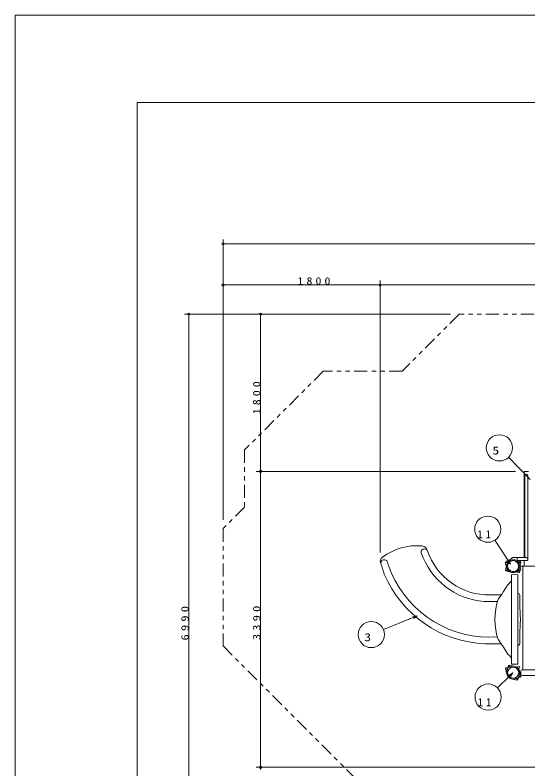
# Model space of a CAD drawing. Units: millimetres on the paper. Extents: x 0 to 420, y -594 to 297.
# Drawn here: x 0 to 117.5, y 124.4 to 297 of the extents above; entities that cross this region are included whole.
import ezdxf
from ezdxf.enums import TextEntityAlignment as Align

# ---------------------------------------------------------------- set-up
doc = ezdxf.new("R2010")
doc.units = ezdxf.units.MM
doc.linetypes.add('USER3', pattern=[8, 3, -1, 1, -1, 1, -1])
for name, color, linetype, lineweight in [('0_2', 7, 'Continuous', 13), ('2D', 7, 'Continuous', 13), ('2D_DIMENSION', 7, 'Continuous', 13), ('2D_OUTLINE', 7, 'USER3', 13), ('AM_5', 7, 'Continuous', 13), ('FMT', 7, 'Continuous', 13)]:
    doc.layers.add(name, color=color, linetype=linetype, lineweight=lineweight)
doc.styles.add('ＭＳ ゴシック', font='')
doc.styles.get('ＭＳ ゴシック').set_extended_font_data('MS Gothic')

msp = doc.modelspace()

# ---------------------------------------------------------------- linework, layer by layer
at = {"layer": '0_2'}
for p, q in [((47.643, 244.62), (48.143, 244.62)), ((47.643, 235.219), (48.143, 235.219)), ((83.643, 235.219), (83.143, 235.219)), ((83.643, 235.201), (84.143, 235.201)), ((39.811, 228.525), (39.811, 228.025)), ((56.243, 228.525), (56.243, 228.025)), ((56.243, 192.525), (56.243, 193.025)), ((56.243, 192.525), (56.243, 192.025)), ((56.243, 124.774), (56.243, 125.274)), ((56.243, 124.774), (56.243, 124.274))]:
    msp.add_line(p, q, dxfattribs=at)
msp.add_lwpolyline([(0, 297), (420, 297), (420, 0), (0, 0)], close=True, dxfattribs=at)
for centre in [(47.643, 244.62), (47.643, 235.219), (83.643, 235.219), (83.643, 235.201), (39.811, 228.525), (56.243, 228.525), (56.243, 192.525), (56.243, 192.525), (56.243, 124.774), (56.243, 124.774)]:
    msp.add_circle(centre, 0.25, dxfattribs=at)
at = {"layer": '2D'}
for p, q in [((117.643, 192.525), (116.643, 192.525)), ((116.643, 192.525), (116.643, 172.775)), ((116.803, 191.573), (116.803, 172.775)), ((117.483, 191.573), (117.483, 172.435)), ((94.172, 174.951), (94.329, 174.603)), ((113.893, 172.824), (113.841, 172.746)), ((113.893, 172.824), (115.023, 172.824)), ((115.023, 172.002), (115.023, 172.824)), ((117.143, 172.775), (115.023, 172.775)), ((112.303, 171.605), (112.653, 170.405)), ((112.674, 171.174), (112.382, 169.975)), ((112.964, 171.408), (112.383, 171.743)), ((112.443, 171.847), (113.024, 171.512)), ((112.523, 171.986), (112.886, 172.075)), ((115.709, 171.896), (114.524, 172.242)), ((117.143, 172.095), (115.023, 172.095)), ((115.209, 171.46), (115.772, 171.786)), ((115.883, 170.046), (115.533, 171.246)), ((115.543, 170.477), (115.836, 171.676)), ((115.836, 171.676), (115.709, 171.896)), ((116.643, 172.095), (116.643, 170.825)), ((112.382, 169.975), (112.509, 169.755)), ((113.009, 170.19), (112.445, 169.865)), ((112.509, 169.755), (113.694, 169.409)), ((115.663, 169.665), (114.449, 169.368)), ((115.743, 169.803), (115.161, 170.139)), ((115.221, 170.243), (115.803, 169.907)), ((115.379, 170.825), (137.223, 170.825)), ((115.743, 169.803), (115.663, 169.665)), ((115.803, 169.907), (115.883, 170.046)), ((116.301, 170.825), (116.301, 147.079)), ((116.843, 170.825), (135.743, 170.825)), ((113.72, 167.491), (113.608, 167.264)), ((113.717, 168.774), (113.717, 148.493)), ((113.824, 168.866), (114.444, 168.889)), ((114.444, 168.889), (115.067, 168.872)), ((115.171, 148.487), (115.171, 168.777)), ((112.653, 166.22), (112.289, 165.616)), ((112.92, 166.576), (112.653, 166.22)), ((113.229, 166.935), (112.92, 166.576)), ((113.608, 167.264), (113.229, 166.935)), ((111.357, 164.221), (108.906, 164.235)), ((111.351, 164.213), (110.784, 163.321)), ((111.59, 164.513), (111.351, 164.213)), ((111.918, 165.027), (111.59, 164.513)), ((112.289, 165.616), (111.918, 165.027)), ((115.598, 164.188), (115.598, 161.926)), ((107.433, 162.745), (110.519, 162.729)), ((110.425, 162.465), (110.288, 161.979)), ((110.546, 162.804), (110.425, 162.465)), ((110.784, 163.321), (110.546, 162.804)), ((110.125, 160.988), (110.063, 160.421)), ((110.189, 161.513), (110.125, 160.988)), ((110.288, 161.979), (110.189, 161.513)), ((115.598, 161.926), (115.738, 159.666)), ((109.998, 159.759), (109.942, 158.633)), ((110.063, 160.421), (109.998, 159.759)), ((115.738, 159.666), (115.777, 158.633)), ((109.998, 157.508), (109.942, 158.633)), ((110.063, 156.846), (109.998, 157.508)), ((115.738, 157.601), (115.598, 155.338)), ((115.777, 158.633), (115.738, 157.601)), ((110.125, 156.279), (110.063, 156.846)), ((110.189, 155.754), (110.125, 156.279)), ((110.288, 155.288), (110.189, 155.754)), ((110.425, 154.802), (110.288, 155.288)), ((110.546, 154.463), (110.425, 154.802)), ((110.784, 153.946), (110.546, 154.463)), ((111.351, 153.054), (110.784, 153.946)), ((115.598, 155.338), (115.598, 153.079)), ((107.68, 153.068), (111.355, 153.049)), ((111.59, 152.754), (111.351, 153.054)), ((111.918, 152.24), (111.59, 152.754)), ((112.289, 151.651), (111.918, 152.24)), ((112.653, 151.047), (112.289, 151.651)), ((112.92, 150.691), (112.653, 151.047)), ((113.229, 150.331), (112.92, 150.691)), ((113.608, 150.003), (113.229, 150.331)), ((113.72, 149.776), (113.608, 150.003)), ((112.509, 147.512), (112.382, 147.292)), ((112.382, 147.292), (112.674, 146.093)), ((113.009, 147.076), (112.445, 147.402)), ((113.694, 147.858), (112.509, 147.512)), ((112.692, 146.857), (113.038, 148.041)), ((113.038, 148.041), (113.258, 148.168)), ((113.148, 148.105), (113.474, 147.541)), ((113.258, 148.168), (114.458, 147.876)), ((113.824, 148.4), (114.444, 148.375)), ((114.444, 148.375), (115.067, 148.395)), ((115.836, 145.591), (115.543, 146.79)), ((115.879, 146.062), (115.879, 146.825)), ((116.133, 147.079), (136.469, 147.079)), ((114.959, 144.714), (113.76, 145.007)), ((114.524, 145.025), (115.709, 145.371)), ((115.069, 144.778), (114.744, 145.342)), ((115.526, 146.026), (115.179, 144.841)), ((115.209, 145.806), (115.772, 145.481)), ((115.585, 146.441), (115.879, 146.441)), ((115.709, 145.371), (115.836, 145.591)), ((136.469, 145.808), (116.133, 145.808)), ((115.179, 144.841), (114.959, 144.714))]:
    msp.add_line(p, q, dxfattribs=at)
at = {"layer": '2D', "linetype": 'USER3'}
for p, q in [((112.383, 171.743), (112.303, 171.605)), ((112.443, 171.847), (112.523, 171.986))]:
    msp.add_line(p, q, dxfattribs=at)
at = {"layer": '2D'}
for centre, radius in [((114.109, 170.825), 1.27), ((114.109, 170.825), 1.27), ((114.109, 170.825), 1.27), ((115.366, 169.568), 0.254), ((114.109, 146.441), 1.27), ((114.109, 146.441), 1.27), ((114.109, 146.441), 1.27), ((114.109, 146.441), 1.27), ((115.366, 147.699), 0.254)]:
    msp.add_circle(centre, radius, dxfattribs=at)
for centre, radius, start, end in [((117.143, 191.573), 0.34, 360, 180), ((92.078, 162.366), 13.145, 85.31102, 126.8687), ((93.8, 174.005), 0.771, 35.12709, 188.79404), ((93.111, 174.122), 1.346, 38.01842, 88.22186), ((108.623, 179.2), 14.967, 198.5072, 271.08313), ((84.677, 171.97), 1.033, 118.00837, 209.98194), ((108.694, 179.244), 16.547, 198.8883, 265.6298), ((112.507, 173.629), 1.6, 283.72912, 326.50365), ((117.143, 172.435), 0.34, 269.99999, 90.00001), ((84.547, 171.547), 0.771, 16.48805, 186.9119), ((-4.675, 140.915), 93.58, 17.4778, 19.04722), ((151.967, 194.927), 70.589, 199.15444, 201.23963), ((114.109, 170.825), 1.476, 73.66317, 166.33683), ((114.093, 170.825), 1.27, 152.7079, 327.29211), ((114.093, 170.825), 1.27, 332.70791, 147.29211), ((114.093, 170.825), 1.5, 16.27088, 51.68386), ((108.741, 179.151), 24.603, 203.46535, 274.0833), ((114.093, 170.825), 1.5, 196.27089, 283.72911), ((114.109, 170.825), 1.476, 253.66867, 346.33133), ((108.602, 179.096), 26.045, 202.76097, 267.97252), ((113.82, 168.763), 0.103, 87.74321, 174.20027), ((115.072, 168.773), 0.0987, 1.83488, 93.00414), ((115.178, 164.187), 0.419, 0.15395, 90.98812), ((115.184, 153.077), 0.413, 268.13952, 0.33268), ((113.814, 148.497), 0.0968, 182.16564, 275.89088), ((115.072, 148.494), 0.0989, 267.02949, 356.42954), ((114.109, 146.441), 1.476, 163.66317, 256.33683), ((114.109, 146.441), 1.476, 13.66867, 106.33133), ((114.109, 146.441), 1.476, 343.66867, 76.33133), ((116.133, 146.825), 0.254, 90, 180), ((114.109, 146.441), 1.476, 193.66317, 286.33683), ((116.133, 146.062), 0.254, 180, 270)]:
    msp.add_arc(centre, radius, start, end, dxfattribs=at)
at = {"layer": '2D_DIMENSION'}
for p, q in [((47.643, 181.426), (47.643, 245.62)), ((48.143, 244.62), (250.477, 244.62)), ((47.643, 181.426), (47.643, 236.219)), ((83.143, 235.219), (48.143, 235.219)), ((83.643, 173.97), (83.643, 236.219)), ((83.643, 173.97), (83.643, 236.201)), ((84.143, 235.201), (210.477, 235.201)), ((99.731, 228.525), (38.811, 228.525)), ((39.811, 89.241), (39.811, 228.025)), ((99.731, 228.525), (55.243, 228.525)), ((56.243, 193.025), (56.243, 228.025)), ((114.643, 192.525), (55.243, 192.525)), ((114.643, 192.525), (55.243, 192.525)), ((56.243, 125.274), (56.243, 192.025)), ((149.177, 124.774), (55.243, 124.774)), ((149.177, 124.774), (55.243, 124.774))]:
    msp.add_line(p, q, dxfattribs=at)
at = {"layer": '2D_OUTLINE'}
for p, q in [((101.731, 228.525), (88.693, 215.488)), ((150.854, 228.525), (101.731, 228.525)), ((70.618, 215.488), (52.585, 197.455)), ((88.693, 215.488), (70.618, 215.488)), ((52.585, 197.455), (52.585, 184.368)), ((52.585, 184.368), (47.643, 179.426)), ((47.643, 179.426), (47.643, 152.545)), ((47.643, 152.545), (78.01, 122.179))]:
    msp.add_line(p, q, dxfattribs=at)
at = {"layer": 'AM_5'}
for p, q in [((113.042, 195.761), (118.004, 190.641)), ((109.931, 176.774), (112.98, 172.1)), ((112.756, 171.953), (113.526, 171.262)), ((112.98, 172.1), (113.526, 171.262)), ((113.526, 171.262), (113.205, 172.246)), ((84.386, 156.296), (91.217, 159.064)), ((92.143, 159.439), (91.116, 159.312)), ((91.217, 159.064), (92.143, 159.439)), ((91.317, 158.816), (92.143, 159.439)), ((110.507, 142.945), (113.35, 145.733)), ((114.064, 146.434), (113.162, 145.925)), ((113.35, 145.733), (114.064, 146.434)), ((113.538, 145.542), (114.064, 146.434))]:
    msp.add_line(p, q, dxfattribs=at)
for centre in [(110.955, 197.915), (108.293, 179.287), (81.606, 155.169), (108.365, 140.845)]:
    msp.add_circle(centre, 3, dxfattribs=at)
at = {"layer": 'FMT'}
for p, q in [((28, 277), (403, 277)), ((28, 20), (28, 277))]:
    msp.add_line(p, q, dxfattribs=at)

# ---------------------------------------------------------------- texts
at = {"layer": '2D_DIMENSION', "insert": (64.684, 235.252), "char_height": 1.686, "attachment_point": 7, "style": 'ＭＳ ゴシック'}
msp.add_mtext('\\T1.5;\\W1.2;1800', dxfattribs=at)
at = {"layer": '2D_DIMENSION', "char_height": 1.686, "attachment_point": 7, "rotation": 90, "style": 'ＭＳ ゴシック'}
for s, insert in [('\\T1.5;\\W1.2;1800', (56.209, 205.597)), ('\\T1.5;\\W1.25;6990', (39.777, 153.814)), ('\\T1.5;\\W1.25;3390', (56.209, 153.886))]:
    msp.add_mtext(s, dxfattribs=dict(at, insert=insert))
at = {"layer": 'AM_5', "style": 'ＭＳ ゴシック', "width": 1.25}
for s, p in [('5', (109.347, 195.832)), ('3', (79.999, 153.086))]:
    msp.add_text(s, height=1.833, dxfattribs=at).set_placement(p, align=Align.BOTTOM_LEFT)
at = {"layer": 'AM_5', "char_height": 1.833, "attachment_point": 7, "style": 'ＭＳ ゴシック'}
for insert in [(105.912, 177.204), (105.984, 138.761)]:
    msp.add_mtext('\\T1.5;11', dxfattribs=dict(at, insert=insert))

doc.saveas('drawing.dxf')
